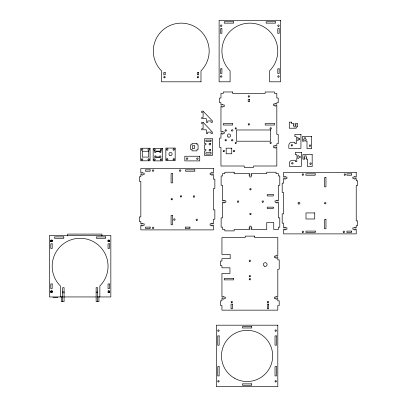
<?xml version="1.0" encoding="UTF-8"?>
<svg xmlns="http://www.w3.org/2000/svg" width="407" height="407" viewBox="0 0 407 407"><rect width="100%" height="100%" fill="white"/><g stroke="black" fill="none" stroke-linecap="round" stroke-linejoin="round"><path stroke-width="0.61" d="M50.778 241.493L52.172 241.493M108.043 241.493L109.442 241.493M108.043 241.539L109.442 241.539L109.442 240.145L108.043 240.145L108.043 241.076M108.043 290.939L109.442 290.939L109.442 292.338L108.043 292.338M50.778 292.287L52.172 292.287M108.043 292.287L109.442 292.287M96.266 296.947L49.379 296.947L49.379 235.485L110.841 235.485L110.841 296.947L97.354 296.947M52.966 297.293L57.855 297.293M101.898 235.887L101.898 234.091L67.633 234.091L67.633 235.887M99.863 296.947L99.863 285.968A27.935 27.935 0 0 0 99.863 246.464A27.935 27.935 0 0 0 60.358 246.464A27.935 27.935 0 0 0 60.358 285.968L60.358 296.947M98.932 296.637L98.932 301.602L96.138 301.602L96.138 287.632L97.538 287.632L97.538 301.602M62.683 301.602L62.683 287.632L64.082 287.632L64.082 301.602L61.289 301.602L61.289 296.637M63.731 291.687A0.697 0.697 0 0 1 63.731 292.892M62.887 292.786A0.697 0.697 0 0 1 62.887 291.794M97.441 291.941A0.697 0.697 0 0 1 97.441 292.638M96.23 292.638A0.697 0.697 0 0 1 96.23 291.941M280.576 20.35L219.119 20.35L219.119 81.807L230.092 81.807L230.092 70.833A27.935 27.935 0 0 1 230.092 31.324A27.935 27.935 0 0 1 269.597 31.324A27.935 27.935 0 0 1 269.597 70.833L269.597 81.807L280.576 81.807L280.576 20.35M233.552 21.749L224.237 21.749L224.237 23.143L233.552 23.143L233.552 21.749M275.453 21.749L266.142 21.749L266.142 23.143L275.453 23.143L275.453 21.749M221.912 28.683L220.513 28.683L220.513 33.338L221.912 33.338L221.912 28.683M279.177 28.683L277.783 28.683L277.783 33.338L279.177 33.338L279.177 28.683M221.912 68.819L220.513 68.819L220.513 73.474L221.912 73.474L221.912 68.819M279.177 68.819L277.783 68.819L277.783 73.474L279.177 73.474L279.177 68.819M165.201 72.497L163.807 72.497L163.807 74.827L165.201 74.827L165.201 72.497M198.657 72.497L197.263 72.497L197.263 74.827L198.657 74.827L198.657 72.497M200.987 81.807L161.477 81.807L161.477 70.833A27.935 27.935 0 0 1 161.477 31.324A27.935 27.935 0 0 1 200.987 31.324A27.935 27.935 0 0 1 200.987 70.833L200.987 81.807M232.595 91.977L223.28 91.977L223.28 93.376L220.955 93.376L220.955 98.031L219.556 98.031L219.556 102.686L220.955 102.686L220.955 105.016L221.886 105.016L221.886 104.411L222.909 104.411L222.909 105.016L224.308 105.016L224.308 106.41L222.909 106.41L222.909 107.016L221.886 107.016L221.886 106.41L220.955 106.41L220.955 132.021L221.886 132.021L221.886 131.415L222.909 131.415L222.909 132.021L224.308 132.021L224.308 133.415L222.909 133.415L222.909 134.02L221.886 134.02L221.886 133.415L220.955 133.415L220.955 138.07L219.556 138.07L219.556 147.385L220.955 147.385L220.955 166.005L244.236 166.005L244.236 167.404L253.546 167.404L253.546 166.005L276.826 166.005L276.826 147.385L275.895 147.385L275.895 147.99L274.873 147.99L274.873 147.385L273.473 147.385L273.473 145.986L274.873 145.986L274.873 145.426L275.895 145.426L275.895 146.032L276.826 146.032L276.826 143.707L278.225 143.707L278.225 134.391L276.826 134.391L276.826 105.433L275.895 105.433L275.895 106.039L274.873 106.039L274.873 105.433L273.473 105.433L273.473 104.034L274.873 104.034L274.873 103.48L275.895 103.48L275.895 104.085L276.826 104.085L276.826 102.686L278.225 102.686L278.225 98.031L276.826 98.031L276.826 93.376L274.496 93.376L274.496 91.977L265.186 91.977L265.186 93.376L232.595 93.376L232.595 91.977M249.588 99.425L248.194 99.425L248.194 101.755L249.588 101.755L249.588 99.425M203.098 111.162L201.704 111.162L201.704 112.561L203.098 112.561L203.098 117.542L201.704 117.542L201.704 118.61L206.359 118.61L206.359 122.334L207.753 122.334L207.753 120.94L211.014 120.94L211.014 122.334L212.408 122.334L212.408 120.94L203.098 111.162M291.61 122.166L289.28 122.166L289.28 128.22L296.265 128.22L296.265 126.826L297.665 126.826L297.665 123.565L295.334 123.565L295.334 124.496L295.94 124.496L295.94 125.519L295.334 125.519L295.334 126.918L293.94 126.918L293.94 125.519L293.335 125.519L293.335 124.496L293.94 124.496L293.94 123.565L291.61 123.565L291.61 122.166M203.098 122.334L201.704 122.334L201.704 123.733L203.098 123.733L203.098 128.714L201.704 128.714L201.704 129.787L206.359 129.787L206.359 133.511L207.753 133.511L207.753 132.112L211.014 132.112L211.014 133.511L212.408 133.511L212.408 132.112L203.098 122.334M232.595 123.636L223.28 123.636L223.28 125.035L232.595 125.035L232.595 123.636M274.496 123.636L265.186 123.636L265.186 125.035L274.496 125.035L274.496 123.636M270.68 129.986L236.411 129.986L236.411 141.204L270.68 141.204L270.68 129.986M300.946 134.341L294.892 134.341L294.892 136.671L296.291 136.671L296.291 138.299L297.222 138.299L297.222 137.693L298.245 137.693L298.245 138.299L299.638 138.299L299.638 139.698L298.245 139.698L298.245 140.298L297.222 140.298L297.222 139.698L296.291 139.698L296.291 143.651L294.892 143.651L294.892 142.257L291.865 142.257A3.027 3.027 0 0 0 288.838 145.284L288.838 148.311L300.946 148.311L300.946 134.341M311.66 136.503L302.345 136.503L302.345 141.158L304.207 141.158L304.207 140.227L303.602 140.227L303.602 139.204L304.207 139.204L304.207 137.805L305.606 137.805L305.606 139.204L306.212 139.204L306.212 140.227L305.606 140.227L305.606 141.158L307.005 141.158L307.005 148.606L311.66 148.606L311.66 136.503M212.408 138.762L204.497 138.762L204.497 143.417L205.891 143.417L205.891 144.816L204.497 144.816L204.497 149.471L205.891 149.471L205.891 150.865L204.497 150.865L204.497 155.52L212.408 155.52L212.408 138.762M211.014 140.156L205.891 140.156L205.891 141.555L211.014 141.555L211.014 140.156M196.998 143.417L192.018 143.417L192.018 144.816L190.618 144.816L190.618 149.471L192.018 149.471L192.018 150.865L196.998 150.865L196.998 149.471L198.072 149.471L198.072 144.816L196.998 144.816L196.998 143.417M210.546 143.417L209.152 143.417L209.152 144.816L210.546 144.816L210.546 143.417M194.46 145.747L192.369 145.747L192.369 148.54L194.46 148.54L194.46 145.747M175.168 148.077L165.858 148.077L165.858 160.648L175.168 160.648L175.168 148.077M150.041 148.229L140.73 148.229L140.73 160.801L150.041 160.801L150.041 148.229M231.756 148.189L226.17 148.189L226.17 153.775L231.756 153.775L231.756 148.189M162.479 148.306L153.169 148.306L153.169 160.877L162.479 160.877L162.479 148.306M210.546 149.471L209.152 149.471L209.152 150.865L210.546 150.865L210.546 149.471M160.943 151.099L154.706 151.099L154.706 152.498L155.871 152.498L155.871 151.562L159.778 151.562L159.778 152.498L160.943 152.498L160.943 151.099M148.504 151.256L142.267 151.256L142.267 157.077L148.504 157.077L148.504 151.256M301.46 152.35L295.411 152.35L295.411 154.68L296.805 154.68L296.805 156.308L297.736 156.308L297.736 155.703L298.763 155.703L298.763 156.308L300.157 156.308L300.157 157.707L298.763 157.707L298.763 158.313L297.736 158.313L297.736 157.707L296.805 157.707L296.805 161.66L295.411 161.66L295.411 160.266L292.384 160.266A3.027 3.027 0 0 0 289.357 163.293L289.357 166.321L301.46 166.321L301.46 152.35M211.014 152.727L205.891 152.727L205.891 154.126L211.014 154.126L211.014 152.727M312.174 154.512L302.864 154.512L302.864 159.168L304.726 159.168L304.726 158.237L304.121 158.237L304.121 157.214L304.726 157.214L304.726 155.815L306.125 155.815L306.125 157.214L306.73 157.214L306.73 158.237L306.125 158.237L306.125 159.168L307.519 159.168L307.519 166.616L312.174 166.616L312.174 154.512M155.871 155.988L154.706 155.988L154.706 157.382L160.943 157.382L160.943 155.988L159.778 155.988L159.778 156.919L155.871 156.919L155.871 155.988M199.735 156.242L184.834 156.242L184.834 160.897L199.735 160.897L199.735 156.242M213.456 168.437L140.827 168.437L140.827 173.092L141.758 173.092L141.758 172.487L142.781 172.487L142.781 173.092L144.18 173.092L144.18 174.486L142.781 174.486L142.781 175.046L141.758 175.046L141.758 174.44L140.827 174.44L140.827 176.77L139.428 176.77L139.428 181.425L140.827 181.425L140.827 216.906L139.428 216.906L139.428 221.561L140.827 221.561L140.827 223.886L141.758 223.886L141.758 223.28L142.781 223.28L142.781 223.886L144.18 223.886L144.18 225.285L142.781 225.285L142.781 225.844L141.758 225.844L141.758 225.239L140.827 225.239L140.827 229.894L213.456 229.894L213.456 225.239L212.525 225.239L212.525 225.844L211.503 225.844L211.503 225.239L210.104 225.239L210.104 223.84L211.503 223.84L211.503 223.234L212.525 223.234L212.525 223.84L213.456 223.84L213.456 219.185L214.855 219.185L214.855 209.875L213.456 209.875L213.456 188.456L214.855 188.456L214.855 179.146L213.456 179.146L213.456 174.486L212.525 174.486L212.525 175.091L211.503 175.091L211.503 174.486L210.104 174.486L210.104 173.092L211.503 173.092L211.503 172.487L212.525 172.487L212.525 173.092L213.456 173.092L213.456 168.437M150.137 169.831L145.482 169.831L145.482 171.23L150.137 171.23L150.137 169.831M194.836 169.831L185.521 169.831L185.521 171.23L194.836 171.23L194.836 169.831M234.162 172.227L224.847 172.227L224.847 173.621L222.522 173.621L222.522 175.951L221.123 175.951L221.123 185.261L222.522 185.261L222.522 200.86L223.453 200.86L223.453 200.254L224.476 200.254L224.476 200.86L225.875 200.86L225.875 202.259L224.476 202.259L224.476 202.864L223.453 202.864L223.453 202.259L222.522 202.259L222.522 217.852L221.123 217.852L221.123 227.167L222.522 227.167L222.522 229.492L224.847 229.492L224.847 230.891L234.162 230.891L234.162 229.492L249.756 229.492L249.756 228.561L249.15 228.561L249.15 227.538L249.756 227.538L249.756 226.139L251.155 226.139L251.155 227.538L251.76 227.538L251.76 228.561L251.155 228.561L251.155 229.492L266.753 229.492L266.753 222.512L273.738 222.512L273.738 229.492L278.393 229.492L278.393 227.167L279.787 227.167L279.787 217.852L278.393 217.852L278.393 202.259L277.462 202.259L277.462 202.864L276.434 202.864L276.434 202.259L275.04 202.259L275.04 200.86L276.434 200.86L276.434 200.254L277.462 200.254L277.462 200.86L278.393 200.86L278.393 185.261L279.787 185.261L279.787 175.951L278.393 175.951L278.393 173.621L276.063 173.621L276.063 172.227L266.753 172.227L266.753 173.621L251.155 173.621L251.155 174.552L251.76 174.552L251.76 175.58L251.155 175.58L251.155 176.974L249.756 176.974L249.756 175.58L249.15 175.58L249.15 174.552L249.756 174.552L249.756 173.621L234.162 173.621L234.162 172.227M356.222 172.431L283.587 172.431L283.587 177.086L284.524 177.086L284.524 176.48L285.546 176.48L285.546 177.086L286.94 177.086L286.94 178.485L285.546 178.485L285.546 179.09L284.524 179.09L284.524 178.485L283.587 178.485L283.587 183.14L282.193 183.14L282.193 192.45L283.587 192.45L283.587 213.868L282.193 213.868L282.193 223.178L283.587 223.178L283.587 227.839L284.524 227.839L284.524 227.233L285.546 227.233L285.546 227.839L286.94 227.839L286.94 229.233L285.546 229.233L285.546 229.838L284.524 229.838L284.524 229.233L283.587 229.233L283.587 233.888L356.222 233.888L356.222 229.233L355.291 229.233L355.291 229.838L354.268 229.838L354.268 229.278L352.869 229.278L352.869 227.884L354.268 227.884L354.268 227.279L355.291 227.279L355.291 227.884L356.222 227.884L356.222 225.554L357.621 225.554L357.621 220.899L356.222 220.899L356.222 185.419L357.621 185.419L357.621 180.764L356.222 180.764L356.222 178.439L355.291 178.439L355.291 179.039L354.268 179.039L354.268 178.485L352.869 178.485L352.869 177.086L354.268 177.086L354.268 176.48L355.291 176.48L355.291 177.086L356.222 177.086L356.222 172.431M172.487 173.555L171.088 173.555L171.088 182.87L172.487 182.87L172.487 173.555M315.206 173.825L305.891 173.825L305.891 175.224L315.206 175.224L315.206 173.825M351.567 173.825L346.912 173.825L346.912 175.224L351.567 175.224L351.567 173.825M325.961 177.554L324.562 177.554L324.562 186.864L325.961 186.864L325.961 177.554M273.27 194.577L267.216 194.577L267.216 195.971L273.27 195.971L273.27 194.577M273.27 207.148L267.216 207.148L267.216 208.542L273.27 208.542L273.27 207.148M314.738 212.937L305.983 212.937L305.983 218.991L314.738 218.991L314.738 212.937M172.487 215.461L171.088 215.461L171.088 224.771L172.487 224.771L172.487 215.461M325.961 219.454L324.562 219.454L324.562 228.77L325.961 228.77L325.961 219.454M150.137 227.101L145.482 227.101L145.482 228.495L150.137 228.495L150.137 227.101M189.947 227.101L185.292 227.101L185.292 228.495L189.947 228.495L189.947 227.101M315.252 231.095L305.937 231.095L305.937 232.494L315.252 232.494L315.252 231.095M351.567 231.095L346.912 231.095L346.912 232.494L351.567 232.494L351.567 231.095M254.533 236.116L245.218 236.116L245.218 237.515L221.942 237.515L221.942 254.507L230.179 254.507L230.179 258.699L221.942 258.699L221.942 261.029L220.543 261.029L220.543 265.685L221.942 265.685L221.942 267.826L229.95 267.826L229.95 273.412L221.942 273.412L221.942 297.11L222.873 297.11L222.873 296.505L223.896 296.505L223.896 297.11L225.295 297.11L225.295 298.509L223.896 298.509L223.896 299.114L222.873 299.114L222.873 298.509L221.942 298.509L221.942 300.834L220.543 300.834L220.543 305.494L221.942 305.494L221.942 310.149L277.813 310.149L277.813 305.494L279.207 305.494L279.207 300.834L277.813 300.834L277.813 298.509L276.882 298.509L276.882 299.114L275.854 299.114L275.854 298.509L274.46 298.509L274.46 297.11L275.854 297.11L275.854 296.505L276.882 296.505L276.882 297.11L277.813 297.11L277.813 269.175L279.207 269.175L279.207 259.864L277.813 259.864L277.813 257.534L276.882 257.534L276.882 258.14L275.854 258.14L275.854 257.534L274.46 257.534L274.46 256.14L275.854 256.14L275.854 255.535L276.882 255.535L276.882 256.14L277.813 256.14L277.813 237.515L254.533 237.515L254.533 236.116M63.813 236.884L54.502 236.884L54.502 238.278L63.813 238.278L63.813 236.884M105.718 236.884L96.403 236.884L96.403 238.278L105.718 238.278L105.718 236.884M52.172 240.145L50.778 240.145L50.778 241.539L52.172 241.539L52.172 240.145M52.172 243.824L50.778 243.824L50.778 248.479L52.172 248.479L52.172 243.824M109.442 243.824L108.043 243.824L108.043 248.479L109.442 248.479L109.442 243.824M233.582 278.49L224.267 278.49L224.267 279.884L233.582 279.884L233.582 278.49M52.172 283.954L50.778 283.954L50.778 288.609L52.172 288.609L52.172 283.954M109.442 283.954L108.043 283.954L108.043 288.609L109.442 288.609L109.442 283.954M52.172 290.939L50.778 290.939L50.778 292.338L52.172 292.338L52.172 290.939M232.448 304.095L231.054 304.095L231.054 308.75L232.448 308.75L232.448 304.095M268.696 304.095L267.302 304.095L267.302 308.75L268.696 308.75L268.696 304.095M277.813 325.193L216.351 325.193L216.351 386.65L277.813 386.65L277.813 325.193M251.74 326.587L242.424 326.587L242.424 327.986L251.74 327.986L251.74 326.587M219.144 335.902L217.75 335.902L217.75 345.212L219.144 345.212L219.144 335.902M276.414 335.902L275.02 335.902L275.02 345.212L276.414 345.212L276.414 335.902M219.144 366.631L217.75 366.631L217.75 375.941L219.144 375.941L219.144 366.631M276.414 366.631L275.02 366.631L275.02 375.941L276.414 375.941L276.414 366.631M251.74 383.857L242.424 383.857L242.424 385.251L251.74 385.251L251.74 383.857M309.681 146.184A0.697 0.697 0 0 0 310.729 145.579A0.697 0.697 0 0 0 309.681 144.973A0.697 0.697 0 0 0 309.681 146.184M291.519 145.889A0.697 0.697 0 0 0 292.562 145.284A0.697 0.697 0 0 0 291.519 144.678A0.697 0.697 0 0 0 291.519 145.889M148.296 160.007A0.697 0.697 0 0 0 149.344 159.402A0.697 0.697 0 0 0 148.296 158.801A0.697 0.697 0 0 0 148.296 160.007M148.296 150.234A0.697 0.697 0 0 0 149.344 149.628A0.697 0.697 0 0 0 148.296 149.023A0.697 0.697 0 0 0 148.296 150.234M141.778 150.234A0.697 0.697 0 0 0 142.826 149.628A0.697 0.697 0 0 0 141.778 149.023A0.697 0.697 0 0 0 141.778 150.234M141.778 160.007A0.697 0.697 0 0 0 142.826 159.402A0.697 0.697 0 0 0 141.778 158.801A0.697 0.697 0 0 0 141.778 160.007M160.734 150.305A0.697 0.697 0 0 0 161.782 149.7A0.697 0.697 0 0 0 160.734 149.099A0.697 0.697 0 0 0 160.734 150.305M154.217 150.305A0.697 0.697 0 0 0 155.265 149.7A0.697 0.697 0 0 0 154.217 149.099A0.697 0.697 0 0 0 154.217 150.305M160.592 159.971A0.697 0.697 0 0 0 161.757 159.661A0.697 0.697 0 0 0 160.902 158.806A0.697 0.697 0 0 0 160.592 159.971M154.07 159.971A0.697 0.697 0 0 0 155.24 159.661A0.697 0.697 0 0 0 154.385 158.806A0.697 0.697 0 0 0 154.07 159.971M166.906 150.076A0.697 0.697 0 0 0 167.954 149.471A0.697 0.697 0 0 0 166.906 148.865A0.697 0.697 0 0 0 166.906 150.076M166.906 159.854A0.697 0.697 0 0 0 167.954 159.249A0.697 0.697 0 0 0 166.906 158.644A0.697 0.697 0 0 0 166.906 159.854M173.423 159.854A0.697 0.697 0 0 0 174.471 159.249A0.697 0.697 0 0 0 173.423 158.644A0.697 0.697 0 0 0 173.423 159.854M173.423 150.076A0.697 0.697 0 0 0 174.471 149.471A0.697 0.697 0 0 0 173.423 148.865A0.697 0.697 0 0 0 173.423 150.076M169.724 155.382A1.582 1.582 0 0 0 172.095 154.014A1.582 1.582 0 0 0 169.724 152.64A1.582 1.582 0 0 0 169.724 155.382M186.813 159.178A0.697 0.697 0 0 0 187.861 158.572A0.697 0.697 0 0 0 186.813 157.967A0.697 0.697 0 0 0 186.813 159.178M197.054 159.178A0.697 0.697 0 0 0 198.102 158.572A0.697 0.697 0 0 0 197.054 157.967A0.697 0.697 0 0 0 197.054 159.178M234.279 378.098A25.605 25.605 0 0 0 272.69 355.922A25.605 25.605 0 0 0 234.279 333.745A25.605 25.605 0 0 0 234.279 378.098M275.366 331.15A0.697 0.697 0 0 0 276.414 330.545A0.697 0.697 0 0 0 275.366 329.94A0.697 0.697 0 0 0 275.366 331.15M275.366 381.898A0.697 0.697 0 0 0 276.414 381.298A0.697 0.697 0 0 0 275.366 380.693A0.697 0.697 0 0 0 275.366 381.898M218.101 381.898A0.697 0.697 0 0 0 219.144 381.298A0.697 0.697 0 0 0 218.101 380.693A0.697 0.697 0 0 0 218.101 381.898M218.101 331.15A0.697 0.697 0 0 0 219.144 330.545A0.697 0.697 0 0 0 218.101 329.94A0.697 0.697 0 0 0 218.101 331.15M310.195 164.194A0.697 0.697 0 0 0 311.243 163.589A0.697 0.697 0 0 0 310.195 162.983A0.697 0.697 0 0 0 310.195 164.194M292.033 163.899A0.697 0.697 0 0 0 293.081 163.293A0.697 0.697 0 0 0 292.033 162.688A0.697 0.697 0 0 0 292.033 163.899M164.153 77.757A0.697 0.697 0 0 0 165.201 77.152A0.697 0.697 0 0 0 164.153 76.547A0.697 0.697 0 0 0 164.153 77.757M197.609 77.757A0.697 0.697 0 0 0 198.657 77.152A0.697 0.697 0 0 0 197.609 76.547A0.697 0.697 0 0 0 197.609 77.757M278.129 26.262A0.697 0.697 0 0 0 279.177 25.656A0.697 0.697 0 0 0 278.129 25.051A0.697 0.697 0 0 0 278.129 26.262M278.129 77.06A0.697 0.697 0 0 0 279.177 76.455A0.697 0.697 0 0 0 278.129 75.85A0.697 0.697 0 0 0 278.129 77.06M220.864 26.262A0.697 0.697 0 0 0 221.912 25.656A0.697 0.697 0 0 0 220.864 25.051A0.697 0.697 0 0 0 220.864 26.262M220.864 77.06A0.697 0.697 0 0 0 221.912 76.455A0.697 0.697 0 0 0 220.864 75.85A0.697 0.697 0 0 0 220.864 77.06M249.527 261.401A0.697 0.697 0 0 0 250.575 260.795A0.697 0.697 0 0 0 249.527 260.19A0.697 0.697 0 0 0 249.527 261.401M249.527 276.765A0.697 0.697 0 0 0 250.575 276.16A0.697 0.697 0 0 0 249.527 275.554A0.697 0.697 0 0 0 249.527 276.765M231.405 302.604A0.697 0.697 0 0 0 232.448 301.999A0.697 0.697 0 0 0 231.405 301.394A0.697 0.697 0 0 0 231.405 302.604M267.648 302.604A0.697 0.697 0 0 0 268.696 301.999A0.697 0.697 0 0 0 267.648 301.394A0.697 0.697 0 0 0 267.648 302.604M249.527 279.792A0.697 0.697 0 0 0 250.575 279.187A0.697 0.697 0 0 0 249.527 278.581A0.697 0.697 0 0 0 249.527 279.792M264.311 266.132A1.862 1.862 0 0 0 267.104 264.519A1.862 1.862 0 0 0 264.311 262.907A1.862 1.862 0 0 0 264.311 266.132M174.043 220.121A0.702 0.702 0 0 0 175.096 219.51A0.702 0.702 0 0 0 174.043 218.9A0.702 0.702 0 0 0 174.043 220.121M180.683 196.912A0.682 0.682 0 0 0 181.7 196.327A0.682 0.682 0 0 0 180.683 195.736A0.682 0.682 0 0 0 180.683 196.912M193.646 197.074A0.702 0.702 0 0 0 194.699 196.464A0.702 0.702 0 0 0 193.646 195.853A0.702 0.702 0 0 0 193.646 197.074M196.439 220.401A0.702 0.702 0 0 0 197.492 219.79A0.702 0.702 0 0 0 196.439 219.18A0.702 0.702 0 0 0 196.439 220.401M179.818 171.133A0.697 0.697 0 0 0 180.866 170.528A0.697 0.697 0 0 0 179.818 169.928A0.697 0.697 0 0 0 179.818 171.133M152.813 171.133A0.697 0.697 0 0 0 153.861 170.528A0.697 0.697 0 0 0 152.813 169.928A0.697 0.697 0 0 0 152.813 171.133M152.813 228.403A0.697 0.697 0 0 0 153.861 227.798A0.697 0.697 0 0 0 152.813 227.192A0.697 0.697 0 0 0 152.813 228.403M171.296 199.659A0.697 0.697 0 0 0 172.461 199.344A0.697 0.697 0 0 0 171.606 198.489A0.697 0.697 0 0 0 171.296 199.659M344.515 175.132A0.697 0.697 0 0 0 345.558 174.527A0.697 0.697 0 0 0 344.515 173.921A0.697 0.697 0 0 0 344.515 175.132M302.416 175.02A0.697 0.697 0 0 0 303.586 174.705A0.697 0.697 0 0 0 302.732 173.85A0.697 0.697 0 0 0 302.416 175.02M343.533 232.397A0.697 0.697 0 0 0 344.581 231.792A0.697 0.697 0 0 0 343.533 231.191A0.697 0.697 0 0 0 343.533 232.397M302.564 232.397A0.697 0.697 0 0 0 303.612 231.792A0.697 0.697 0 0 0 302.564 231.191A0.697 0.697 0 0 0 302.564 232.397M324.913 203.765A0.697 0.697 0 0 0 325.961 203.159A0.697 0.697 0 0 0 324.913 202.554A0.697 0.697 0 0 0 324.913 203.765M298.489 203.968A0.931 0.931 0 0 0 299.888 203.159A0.931 0.931 0 0 0 298.489 202.355A0.931 0.931 0 0 0 298.489 203.968M228.149 137.006A1.628 1.628 0 0 0 230.591 135.597A1.628 1.628 0 0 0 228.149 134.183A1.628 1.628 0 0 0 228.149 137.006M248.54 124.944A0.697 0.697 0 0 0 249.588 124.339A0.697 0.697 0 0 0 248.54 123.733A0.697 0.697 0 0 0 248.54 124.944M248.54 97.003A0.697 0.697 0 0 0 249.588 96.403A0.697 0.697 0 0 0 248.54 95.798A0.697 0.697 0 0 0 248.54 97.003M270.329 128.983A0.697 0.697 0 0 0 271.377 128.378A0.697 0.697 0 0 0 270.329 127.773A0.697 0.697 0 0 0 270.329 128.983M235.444 128.922A0.631 0.631 0 0 0 236.391 128.378A0.631 0.631 0 0 0 235.444 127.834A0.631 0.631 0 0 0 235.444 128.922M270.365 143.356A0.631 0.631 0 0 0 271.306 142.811A0.631 0.631 0 0 0 270.365 142.267A0.631 0.631 0 0 0 270.365 143.356M235.444 143.356A0.631 0.631 0 0 0 236.391 142.811A0.631 0.631 0 0 0 235.444 142.267A0.631 0.631 0 0 0 235.444 143.356M231.751 130.896A0.697 0.697 0 0 0 232.921 130.586A0.697 0.697 0 0 0 232.066 129.726A0.697 0.697 0 0 0 231.751 130.896M225.376 131.008A0.697 0.697 0 0 0 226.424 130.403A0.697 0.697 0 0 0 225.376 129.797A0.697 0.697 0 0 0 225.376 131.008M231.898 140.786A0.697 0.697 0 0 0 232.941 140.181A0.697 0.697 0 0 0 231.898 139.576A0.697 0.697 0 0 0 231.898 140.786M225.376 140.786A0.697 0.697 0 0 0 226.424 140.181A0.697 0.697 0 0 0 225.376 139.576A0.697 0.697 0 0 0 225.376 140.786M233.735 151.587A0.697 0.697 0 0 0 234.783 150.982A0.697 0.697 0 0 0 233.735 150.376A0.697 0.697 0 0 0 233.735 151.587M223.494 151.587A0.697 0.697 0 0 0 224.542 150.982A0.697 0.697 0 0 0 223.494 150.376A0.697 0.697 0 0 0 223.494 151.587M250.107 214.499A0.697 0.697 0 0 0 251.155 213.899A0.697 0.697 0 0 0 250.107 213.293A0.697 0.697 0 0 0 250.107 214.499M262.444 202.162A0.697 0.697 0 0 0 263.492 201.557A0.697 0.697 0 0 0 262.444 200.951A0.697 0.697 0 0 0 262.444 202.162M250.107 189.825A0.697 0.697 0 0 0 251.155 189.219A0.697 0.697 0 0 0 250.107 188.614A0.697 0.697 0 0 0 250.107 189.825M237.769 202.162A0.697 0.697 0 0 0 238.817 201.557A0.697 0.697 0 0 0 237.769 200.951A0.697 0.697 0 0 0 237.769 202.162M108.394 241.402A0.697 0.697 0 0 0 109.442 240.796A0.697 0.697 0 0 0 108.394 240.191A0.697 0.697 0 0 0 108.394 241.402M108.394 292.195A0.697 0.697 0 0 0 109.442 291.59A0.697 0.697 0 0 0 108.394 290.985A0.697 0.697 0 0 0 108.394 292.195M50.982 241.29A0.697 0.697 0 0 0 52.152 240.975A0.697 0.697 0 0 0 51.297 240.12A0.697 0.697 0 0 0 50.982 241.29M51.124 292.195A0.697 0.697 0 0 0 52.172 291.59A0.697 0.697 0 0 0 51.124 290.985A0.697 0.697 0 0 0 51.124 292.195"/></g></svg>
